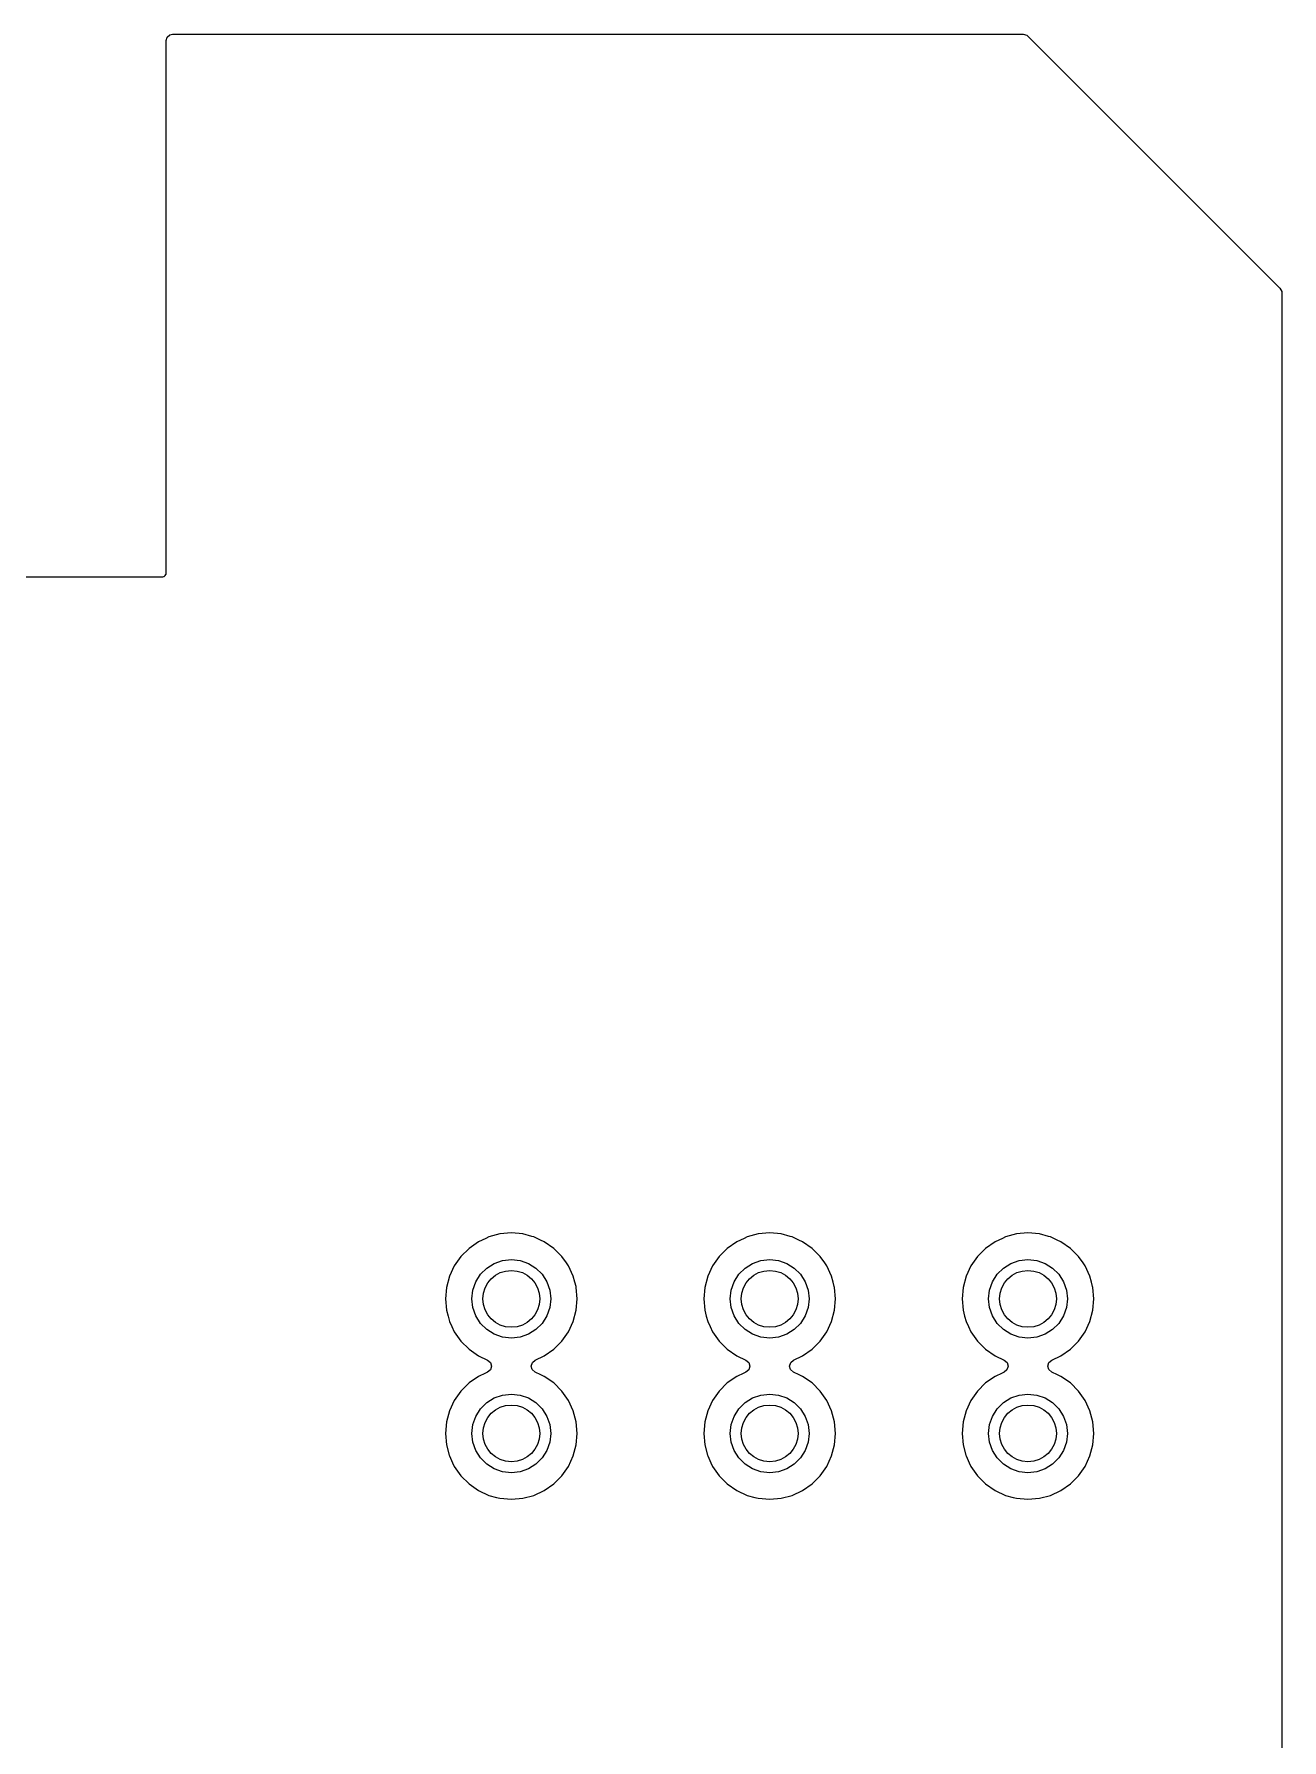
# Model space of a CAD drawing. Extents: x 4.53 to 6.71, y -5.98 to -2.05.
# Drawn here: x 5.759 to 6.71, y -3.35 to -2.05 of the extents above; entities that cross this region are included whole.
import ezdxf

# ---------------------------------------------------------------- set-up
doc = ezdxf.new("R2010")
doc.units = 0
doc.header["$MEASUREMENT"] = 0
doc.layers.add('BLACK', color=7, linetype='CONTINUOUS')

msp = doc.modelspace()

# ---------------------------------------------------------------- linework, layer by layer
at = {"layer": 'BLACK', "linetype": 'CONTINUOUS'}
for p, q in [((5.85927, -2.05518), (5.86006, -2.0525)), ((5.86006, -2.0525), (5.86217, -2.05066)), ((5.86217, -2.05066), (5.86423, -2.05022)), ((5.86423, -2.05022), (6.51246, -2.05022)), ((6.51246, -2.05022), (6.51514, -2.051)), ((6.51514, -2.051), (6.51597, -2.05167)), ((6.51597, -2.05167), (6.70817, -2.24387)), ((5.85927, -2.45994), (5.85927, -2.05518)), ((6.70817, -2.24387), (6.70951, -2.24633)), ((6.70951, -2.24633), (6.70963, -2.24738)), ((6.70963, -2.24738), (6.70963, -4.25852)), ((5.38455, -2.4636), (5.85451, -2.4636)), ((5.85451, -2.4636), (5.85537, -2.46368)), ((5.85537, -2.46368), (5.85575, -2.46375)), ((5.85575, -2.46375), (5.85613, -2.46368)), ((5.85575, -2.46375), (5.85575, -2.46374)), ((5.85575, -2.46374), (5.85575, -2.46375)), ((5.85613, -2.46368), (5.85683, -2.46362)), ((5.85683, -2.46362), (5.8575, -2.46344)), ((5.8575, -2.46344), (5.85788, -2.46337)), ((5.85788, -2.46337), (5.85812, -2.46323)), ((5.85788, -2.46337), (5.85788, -2.46337)), ((5.85812, -2.46323), (5.85833, -2.46305)), ((5.85833, -2.46305), (5.85853, -2.46272)), ((5.85833, -2.46305), (5.85833, -2.46305)), ((5.85853, -2.46272), (5.85902, -2.46201)), ((5.85902, -2.46201), (5.85927, -2.46171)), ((5.85935, -2.4608), (5.85927, -2.45994)), ((5.85927, -2.46171), (5.85937, -2.46145)), ((5.85927, -2.46171), (5.85927, -2.46171)), ((5.85941, -2.46118), (5.85935, -2.4608)), ((5.85937, -2.46145), (5.85941, -2.46118)), ((5.85941, -2.46118), (5.85941, -2.46118)), ((6.09017, -2.97532), (6.08398, -2.9815)), ((6.09734, -2.9703), (6.09017, -2.97532)), ((6.10289, -2.96771), (6.09734, -2.9703)), ((6.10527, -2.9666), (6.10289, -2.96771)), ((6.11372, -2.96433), (6.10527, -2.9666)), ((6.10527, -2.9666), (6.10527, -2.9666)), ((6.10527, -2.9666), (6.10527, -2.9666)), ((6.12244, -2.96357), (6.11372, -2.96433)), ((6.13116, -2.96433), (6.12244, -2.96357)), ((6.13811, -2.96619), (6.13116, -2.96433)), ((6.13961, -2.9666), (6.13811, -2.96619)), ((6.14477, -2.969), (6.13961, -2.9666)), ((6.14755, -2.9703), (6.14477, -2.969)), ((6.15472, -2.97532), (6.14755, -2.9703)), ((6.1609, -2.9815), (6.15472, -2.97532)), ((6.28702, -2.97532), (6.28083, -2.9815)), ((6.29419, -2.9703), (6.28702, -2.97532)), ((6.29974, -2.96771), (6.29419, -2.9703)), ((6.30212, -2.9666), (6.29974, -2.96771)), ((6.31057, -2.96433), (6.30212, -2.9666)), ((6.30212, -2.9666), (6.30212, -2.9666)), ((6.30212, -2.9666), (6.30212, -2.9666)), ((6.31929, -2.96357), (6.31057, -2.96433)), ((6.32801, -2.96433), (6.31929, -2.96357)), ((6.33496, -2.96619), (6.32801, -2.96433)), ((6.33646, -2.9666), (6.33496, -2.96619)), ((6.34162, -2.969), (6.33646, -2.9666)), ((6.3444, -2.9703), (6.34162, -2.969)), ((6.35157, -2.97532), (6.3444, -2.9703)), ((6.35775, -2.9815), (6.35157, -2.97532)), ((6.48387, -2.97532), (6.47768, -2.9815)), ((6.49104, -2.9703), (6.48387, -2.97532)), ((6.49659, -2.96771), (6.49104, -2.9703)), ((6.49897, -2.9666), (6.49659, -2.96771)), ((6.50742, -2.96433), (6.49897, -2.9666)), ((6.49897, -2.9666), (6.49897, -2.9666)), ((6.49897, -2.9666), (6.49897, -2.9666)), ((6.51614, -2.96357), (6.50742, -2.96433)), ((6.52486, -2.96433), (6.51614, -2.96357)), ((6.53181, -2.96619), (6.52486, -2.96433)), ((6.53331, -2.9666), (6.53181, -2.96619)), ((6.53847, -2.969), (6.53331, -2.9666)), ((6.54125, -2.9703), (6.53847, -2.969)), ((6.54842, -2.97532), (6.54125, -2.9703)), ((6.55461, -2.9815), (6.54842, -2.97532)), ((6.07896, -2.98867), (6.07526, -2.99661)), ((6.08398, -2.9815), (6.07896, -2.98867)), ((6.10374, -2.99032), (6.10942, -2.98675)), ((6.10942, -2.98675), (6.11577, -2.98453)), ((6.11577, -2.98453), (6.12244, -2.98378)), ((6.12244, -2.98378), (6.12912, -2.98453)), ((6.12912, -2.98453), (6.13546, -2.98675)), ((6.13546, -2.98675), (6.14115, -2.99032)), ((6.16437, -2.98646), (6.1609, -2.9815)), ((6.16592, -2.98867), (6.16437, -2.98646)), ((6.16962, -2.99661), (6.16592, -2.98867)), ((6.27581, -2.98867), (6.27211, -2.99661)), ((6.28083, -2.9815), (6.27581, -2.98867)), ((6.30059, -2.99032), (6.30627, -2.98675)), ((6.30627, -2.98675), (6.31262, -2.98453)), ((6.31262, -2.98453), (6.31929, -2.98378)), ((6.31929, -2.98378), (6.32597, -2.98453)), ((6.32597, -2.98453), (6.33231, -2.98675)), ((6.33231, -2.98675), (6.338, -2.99032)), ((6.36122, -2.98646), (6.35775, -2.9815)), ((6.36278, -2.98867), (6.36122, -2.98646)), ((6.36647, -2.99661), (6.36278, -2.98867)), ((6.47266, -2.98867), (6.46896, -2.99661)), ((6.47768, -2.9815), (6.47266, -2.98867)), ((6.49744, -2.99032), (6.50313, -2.98675)), ((6.50313, -2.98675), (6.50947, -2.98453)), ((6.50947, -2.98453), (6.51614, -2.98378)), ((6.51614, -2.98378), (6.52282, -2.98453)), ((6.52282, -2.98453), (6.52916, -2.98675)), ((6.52916, -2.98675), (6.53485, -2.99032)), ((6.55807, -2.98646), (6.55461, -2.9815)), ((6.55963, -2.98867), (6.55807, -2.98646)), ((6.56332, -2.99661), (6.55963, -2.98867)), ((6.07526, -2.99661), (6.07299, -3.00506)), ((6.09319, -3.0071), (6.09541, -3.00076)), ((6.09541, -3.00076), (6.09899, -2.99507)), ((6.09899, -2.99507), (6.10374, -2.99032)), ((6.14115, -2.99032), (6.1459, -2.99507)), ((6.1459, -2.99507), (6.14947, -3.00076)), ((6.14947, -3.00076), (6.15169, -3.0071)), ((6.17079, -3.00096), (6.16962, -2.99661)), ((6.1717, -3.00435), (6.17079, -3.00096)), ((6.27211, -2.99661), (6.26984, -3.00506)), ((6.29004, -3.0071), (6.29226, -3.00076)), ((6.29226, -3.00076), (6.29584, -2.99507)), ((6.29584, -2.99507), (6.30059, -2.99032)), ((6.338, -2.99032), (6.34275, -2.99507)), ((6.34275, -2.99507), (6.34632, -3.00076)), ((6.34632, -3.00076), (6.34854, -3.0071)), ((6.36764, -3.00096), (6.36647, -2.99661)), ((6.36855, -3.00435), (6.36764, -3.00096)), ((6.46896, -2.99661), (6.46669, -3.00506)), ((6.48689, -3.0071), (6.48911, -3.00076)), ((6.48911, -3.00076), (6.49269, -2.99507)), ((6.49269, -2.99507), (6.49744, -2.99032)), ((6.53485, -2.99032), (6.5396, -2.99507)), ((6.5396, -2.99507), (6.54317, -3.00076)), ((6.54317, -3.00076), (6.54539, -3.0071)), ((6.56449, -3.00096), (6.56332, -2.99661)), ((6.5654, -3.00435), (6.56449, -3.00096)), ((6.07299, -3.00506), (6.07223, -3.01378)), ((6.07223, -3.01378), (6.07299, -3.0225)), ((6.09244, -3.01378), (6.09319, -3.0071)), ((6.09319, -3.02046), (6.09244, -3.01378)), ((6.15169, -3.0071), (6.15244, -3.01378)), ((6.15244, -3.01378), (6.15169, -3.02046)), ((6.17189, -3.00506), (6.1717, -3.00435)), ((6.17265, -3.01378), (6.17189, -3.00506)), ((6.17189, -3.0225), (6.17265, -3.01378)), ((6.26984, -3.00506), (6.26908, -3.01378)), ((6.26908, -3.01378), (6.26984, -3.0225)), ((6.28929, -3.01378), (6.29004, -3.0071)), ((6.29004, -3.02046), (6.28929, -3.01378)), ((6.34854, -3.0071), (6.34929, -3.01378)), ((6.34929, -3.01378), (6.34854, -3.02046)), ((6.36874, -3.00506), (6.36855, -3.00435)), ((6.3695, -3.01378), (6.36874, -3.00506)), ((6.36874, -3.0225), (6.3695, -3.01378)), ((6.46669, -3.00506), (6.46593, -3.01378)), ((6.46593, -3.01378), (6.46669, -3.0225)), ((6.48614, -3.01378), (6.48689, -3.0071)), ((6.48689, -3.02046), (6.48614, -3.01378)), ((6.54539, -3.0071), (6.54614, -3.01378)), ((6.54614, -3.01378), (6.54539, -3.02046)), ((6.56559, -3.00506), (6.5654, -3.00435)), ((6.56635, -3.01378), (6.56559, -3.00506)), ((6.56559, -3.0225), (6.56635, -3.01378)), ((6.07299, -3.0225), (6.07416, -3.02685)), ((6.07416, -3.02685), (6.07526, -3.03095)), ((6.09541, -3.0268), (6.09319, -3.02046)), ((6.09899, -3.03248), (6.09541, -3.0268)), ((6.14947, -3.0268), (6.1459, -3.03248)), ((6.15169, -3.02046), (6.14947, -3.0268)), ((6.16962, -3.03095), (6.17189, -3.0225)), ((6.26984, -3.0225), (6.27101, -3.02685)), ((6.27101, -3.02685), (6.27211, -3.03095)), ((6.29226, -3.0268), (6.29004, -3.02046)), ((6.29584, -3.03248), (6.29226, -3.0268)), ((6.34632, -3.0268), (6.34275, -3.03248)), ((6.34854, -3.02046), (6.34632, -3.0268)), ((6.36647, -3.03095), (6.36874, -3.0225)), ((6.46669, -3.0225), (6.46786, -3.02685)), ((6.46786, -3.02685), (6.46896, -3.03095)), ((6.48911, -3.0268), (6.48689, -3.02046)), ((6.49269, -3.03248), (6.48911, -3.0268)), ((6.54317, -3.0268), (6.5396, -3.03248)), ((6.54539, -3.02046), (6.54317, -3.0268)), ((6.56332, -3.03095), (6.56559, -3.0225)), ((6.07526, -3.03095), (6.07704, -3.03478)), ((6.07704, -3.03478), (6.07896, -3.03888)), ((6.07896, -3.03888), (6.08398, -3.04605)), ((6.10374, -3.03723), (6.09899, -3.03248)), ((6.10942, -3.04081), (6.10374, -3.03723)), ((6.11577, -3.04303), (6.10942, -3.04081)), ((6.13546, -3.04081), (6.12912, -3.04303)), ((6.14115, -3.03723), (6.13546, -3.04081)), ((6.1459, -3.03248), (6.14115, -3.03723)), ((6.1609, -3.04605), (6.16592, -3.03888)), ((6.16592, -3.03888), (6.16962, -3.03095)), ((6.27211, -3.03095), (6.2739, -3.03478)), ((6.2739, -3.03478), (6.27581, -3.03888)), ((6.27581, -3.03888), (6.28083, -3.04605)), ((6.30059, -3.03723), (6.29584, -3.03248)), ((6.30627, -3.04081), (6.30059, -3.03723)), ((6.31262, -3.04303), (6.30627, -3.04081)), ((6.33231, -3.04081), (6.32597, -3.04303)), ((6.338, -3.03723), (6.33231, -3.04081)), ((6.34275, -3.03248), (6.338, -3.03723)), ((6.35776, -3.04605), (6.36278, -3.03888)), ((6.36278, -3.03888), (6.36647, -3.03095)), ((6.46896, -3.03095), (6.47075, -3.03478)), ((6.47075, -3.03478), (6.47266, -3.03888)), ((6.47266, -3.03888), (6.47768, -3.04605)), ((6.49744, -3.03723), (6.49269, -3.03248)), ((6.50313, -3.04081), (6.49744, -3.03723)), ((6.50947, -3.04303), (6.50313, -3.04081)), ((6.52916, -3.04081), (6.52282, -3.04303)), ((6.53485, -3.03723), (6.52916, -3.04081)), ((6.5396, -3.03248), (6.53485, -3.03723)), ((6.55461, -3.04605), (6.55963, -3.03888)), ((6.55963, -3.03888), (6.56332, -3.03095)), ((6.08398, -3.04605), (6.09017, -3.05224)), ((6.09017, -3.05224), (6.09734, -3.05726)), ((6.12244, -3.04378), (6.11577, -3.04303)), ((6.12912, -3.04303), (6.12244, -3.04378)), ((6.14755, -3.05726), (6.15472, -3.05224)), ((6.15472, -3.05224), (6.1609, -3.04605)), ((6.28083, -3.04605), (6.28702, -3.05224)), ((6.28702, -3.05224), (6.29419, -3.05726)), ((6.31929, -3.04378), (6.31262, -3.04303)), ((6.32597, -3.04303), (6.31929, -3.04378)), ((6.3444, -3.05726), (6.35157, -3.05224)), ((6.35157, -3.05224), (6.35776, -3.04605)), ((6.47768, -3.04605), (6.48387, -3.05224)), ((6.48387, -3.05224), (6.49104, -3.05726)), ((6.51614, -3.04378), (6.50947, -3.04303)), ((6.52282, -3.04303), (6.51614, -3.04378)), ((6.54125, -3.05726), (6.54842, -3.05224)), ((6.54842, -3.05224), (6.55461, -3.04605)), ((6.09734, -3.05726), (6.09734, -3.05726)), ((6.09734, -3.05726), (6.09734, -3.05726)), ((6.09734, -3.05726), (6.10438, -3.06055)), ((6.10438, -3.06055), (6.10647, -3.06239)), ((6.10724, -3.06508), (6.10643, -3.06776)), ((6.10647, -3.06239), (6.10724, -3.06508)), ((6.13764, -3.065), (6.13845, -3.06233)), ((6.13841, -3.06769), (6.13764, -3.065)), ((6.13845, -3.06233), (6.1405, -3.06055)), ((6.1405, -3.06055), (6.14755, -3.05726)), ((6.29419, -3.05726), (6.29419, -3.05726)), ((6.29419, -3.05726), (6.29419, -3.05726)), ((6.29419, -3.05726), (6.30123, -3.06055)), ((6.30123, -3.06055), (6.30333, -3.06239)), ((6.30409, -3.06508), (6.30328, -3.06776)), ((6.30333, -3.06239), (6.30409, -3.06508)), ((6.33449, -3.065), (6.3353, -3.06233)), ((6.33526, -3.06769), (6.33449, -3.065)), ((6.3353, -3.06233), (6.33736, -3.06055)), ((6.33736, -3.06055), (6.3444, -3.05726)), ((6.49104, -3.05726), (6.49104, -3.05726)), ((6.49104, -3.05726), (6.49104, -3.05726)), ((6.49104, -3.05726), (6.49808, -3.06055)), ((6.49808, -3.06055), (6.50018, -3.06239)), ((6.50094, -3.06508), (6.50013, -3.06776)), ((6.50018, -3.06239), (6.50094, -3.06508)), ((6.53134, -3.065), (6.53215, -3.06233)), ((6.53211, -3.06769), (6.53134, -3.065)), ((6.53215, -3.06233), (6.53421, -3.06055)), ((6.53421, -3.06055), (6.54125, -3.05726)), ((6.09017, -3.07784), (6.08398, -3.08403)), ((6.09734, -3.07282), (6.09017, -3.07784)), ((6.10273, -3.07031), (6.09734, -3.07282)), ((6.10438, -3.06954), (6.10273, -3.07031)), ((6.10643, -3.06776), (6.10438, -3.06954)), ((6.1405, -3.06954), (6.13841, -3.06769)), ((6.14496, -3.07162), (6.1405, -3.06954)), ((6.14755, -3.07282), (6.14496, -3.07162)), ((6.15472, -3.07784), (6.14755, -3.07282)), ((6.1609, -3.08403), (6.15472, -3.07784)), ((6.28702, -3.07784), (6.28083, -3.08403)), ((6.29419, -3.07282), (6.28702, -3.07784)), ((6.29958, -3.07031), (6.29419, -3.07282)), ((6.30123, -3.06954), (6.29958, -3.07031)), ((6.30328, -3.06776), (6.30123, -3.06954)), ((6.33736, -3.06954), (6.33526, -3.06769)), ((6.34181, -3.07162), (6.33736, -3.06954)), ((6.3444, -3.07282), (6.34181, -3.07162)), ((6.35157, -3.07784), (6.3444, -3.07282)), ((6.35775, -3.08403), (6.35157, -3.07784)), ((6.48387, -3.07784), (6.47768, -3.08403)), ((6.49104, -3.07282), (6.48387, -3.07784)), ((6.49643, -3.07031), (6.49104, -3.07282)), ((6.49808, -3.06954), (6.49643, -3.07031)), ((6.50013, -3.06776), (6.49808, -3.06954)), ((6.53421, -3.06954), (6.53211, -3.06769)), ((6.53866, -3.07162), (6.53421, -3.06954)), ((6.54125, -3.07282), (6.53866, -3.07162)), ((6.54842, -3.07784), (6.54125, -3.07282)), ((6.55461, -3.08403), (6.54842, -3.07784)), ((6.07896, -3.0912), (6.07526, -3.09913)), ((6.08398, -3.08403), (6.07896, -3.0912)), ((6.09899, -3.0976), (6.10374, -3.09285)), ((6.10374, -3.09285), (6.10942, -3.08928)), ((6.10942, -3.08928), (6.11577, -3.08706)), ((6.11577, -3.08706), (6.12244, -3.08631)), ((6.12244, -3.08631), (6.12912, -3.08706)), ((6.12912, -3.08706), (6.13546, -3.08928)), ((6.13546, -3.08928), (6.14115, -3.09285)), ((6.14115, -3.09285), (6.1459, -3.0976)), ((6.16592, -3.0912), (6.1609, -3.08403)), ((6.1609, -3.08403), (6.1609, -3.08403)), ((6.1609, -3.08403), (6.1609, -3.08403)), ((6.16962, -3.09913), (6.16592, -3.0912)), ((6.27581, -3.0912), (6.27211, -3.09913)), ((6.28083, -3.08403), (6.27581, -3.0912)), ((6.29584, -3.0976), (6.30059, -3.09285)), ((6.30059, -3.09285), (6.30627, -3.08928)), ((6.30627, -3.08928), (6.31262, -3.08706)), ((6.31262, -3.08706), (6.31929, -3.08631)), ((6.31929, -3.08631), (6.32597, -3.08706)), ((6.32597, -3.08706), (6.33231, -3.08928)), ((6.33231, -3.08928), (6.338, -3.09285)), ((6.338, -3.09285), (6.34275, -3.0976)), ((6.35776, -3.08403), (6.35775, -3.08403)), ((6.35775, -3.08403), (6.35775, -3.08403)), ((6.36278, -3.0912), (6.35776, -3.08403)), ((6.36647, -3.09913), (6.36278, -3.0912)), ((6.47266, -3.0912), (6.46896, -3.09913)), ((6.47768, -3.08403), (6.47266, -3.0912)), ((6.49269, -3.0976), (6.49744, -3.09285)), ((6.49744, -3.09285), (6.50313, -3.08928)), ((6.50313, -3.08928), (6.50947, -3.08706)), ((6.50947, -3.08706), (6.51614, -3.08631)), ((6.51614, -3.08631), (6.52282, -3.08706)), ((6.52282, -3.08706), (6.52916, -3.08928)), ((6.52916, -3.08928), (6.53485, -3.09285)), ((6.53485, -3.09285), (6.5396, -3.0976)), ((6.55963, -3.0912), (6.55461, -3.08403)), ((6.55461, -3.08403), (6.55461, -3.08403)), ((6.55461, -3.08403), (6.55461, -3.08403)), ((6.56332, -3.09913), (6.55963, -3.0912)), ((6.07526, -3.09913), (6.07299, -3.10759)), ((6.09319, -3.10963), (6.09541, -3.10329)), ((6.09541, -3.10329), (6.09899, -3.0976)), ((6.1459, -3.0976), (6.14947, -3.10329)), ((6.14947, -3.10329), (6.15169, -3.10963)), ((6.17189, -3.10759), (6.16962, -3.09913)), ((6.27211, -3.09913), (6.26984, -3.10759)), ((6.29004, -3.10963), (6.29226, -3.10329)), ((6.29226, -3.10329), (6.29584, -3.0976)), ((6.34275, -3.0976), (6.34632, -3.10329)), ((6.34632, -3.10329), (6.34854, -3.10963)), ((6.36874, -3.10759), (6.36647, -3.09913)), ((6.46896, -3.09913), (6.46669, -3.10759)), ((6.48689, -3.10963), (6.48911, -3.10329)), ((6.48911, -3.10329), (6.49269, -3.0976)), ((6.5396, -3.0976), (6.54317, -3.10329)), ((6.54317, -3.10329), (6.54539, -3.10963)), ((6.56559, -3.10759), (6.56332, -3.09913)), ((6.07299, -3.10759), (6.07223, -3.11631)), ((6.07223, -3.11631), (6.07299, -3.12502)), ((6.09244, -3.11631), (6.09319, -3.10963)), ((6.09319, -3.12298), (6.09244, -3.11631)), ((6.15169, -3.10963), (6.15244, -3.11631)), ((6.15244, -3.11631), (6.15169, -3.12298)), ((6.17265, -3.11631), (6.17189, -3.10759)), ((6.17189, -3.12502), (6.17265, -3.11631)), ((6.17265, -3.11631), (6.17265, -3.11631)), ((6.26984, -3.10759), (6.26908, -3.11631)), ((6.26908, -3.11631), (6.26984, -3.12502)), ((6.28929, -3.11631), (6.29004, -3.10963)), ((6.29004, -3.12298), (6.28929, -3.11631)), ((6.34854, -3.10963), (6.34929, -3.11631)), ((6.34929, -3.11631), (6.34854, -3.12298)), ((6.3695, -3.11631), (6.36874, -3.10759)), ((6.36874, -3.12502), (6.3695, -3.11631)), ((6.3695, -3.11631), (6.3695, -3.11631)), ((6.46669, -3.10759), (6.46593, -3.11631)), ((6.46593, -3.11631), (6.46669, -3.12502)), ((6.48614, -3.11631), (6.48689, -3.10963)), ((6.48689, -3.12298), (6.48614, -3.11631)), ((6.54539, -3.10963), (6.54614, -3.11631)), ((6.54614, -3.11631), (6.54539, -3.12298)), ((6.56635, -3.11631), (6.56559, -3.10759)), ((6.56559, -3.12502), (6.56635, -3.11631)), ((6.07299, -3.12502), (6.07512, -3.13295)), ((6.09541, -3.12932), (6.09319, -3.12298)), ((6.09899, -3.13501), (6.09541, -3.12932)), ((6.14947, -3.12932), (6.1459, -3.13501)), ((6.15169, -3.12298), (6.14947, -3.12932)), ((6.16962, -3.13348), (6.17189, -3.12502)), ((6.26984, -3.12502), (6.27197, -3.13295)), ((6.29226, -3.12932), (6.29004, -3.12298)), ((6.29584, -3.13501), (6.29226, -3.12932)), ((6.34632, -3.12932), (6.34275, -3.13501)), ((6.34854, -3.12298), (6.34632, -3.12932)), ((6.36647, -3.13348), (6.36874, -3.12502)), ((6.46669, -3.12502), (6.46882, -3.13295)), ((6.48911, -3.12932), (6.48689, -3.12298)), ((6.49269, -3.13501), (6.48911, -3.12932)), ((6.54317, -3.12932), (6.5396, -3.13501)), ((6.54539, -3.12298), (6.54317, -3.12932)), ((6.56332, -3.13348), (6.56559, -3.12502)), ((6.07512, -3.13295), (6.07526, -3.13348)), ((6.07526, -3.13348), (6.07766, -3.13863)), ((6.07766, -3.13863), (6.07896, -3.14141)), ((6.07896, -3.14141), (6.08398, -3.14858)), ((6.10374, -3.13976), (6.09899, -3.13501)), ((6.10942, -3.14333), (6.10374, -3.13976)), ((6.11577, -3.14555), (6.10942, -3.14333)), ((6.13546, -3.14333), (6.12912, -3.14555)), ((6.14115, -3.13976), (6.13546, -3.14333)), ((6.1459, -3.13501), (6.14115, -3.13976)), ((6.1609, -3.14858), (6.16592, -3.14141)), ((6.16592, -3.14141), (6.16962, -3.13348)), ((6.27197, -3.13295), (6.27211, -3.13348)), ((6.27211, -3.13348), (6.27451, -3.13863)), ((6.27451, -3.13863), (6.27581, -3.14141)), ((6.27581, -3.14141), (6.28083, -3.14858)), ((6.30059, -3.13976), (6.29584, -3.13501)), ((6.30627, -3.14333), (6.30059, -3.13976)), ((6.31262, -3.14555), (6.30627, -3.14333)), ((6.33231, -3.14333), (6.32597, -3.14555)), ((6.338, -3.13976), (6.33231, -3.14333)), ((6.34275, -3.13501), (6.338, -3.13976)), ((6.35776, -3.14858), (6.36278, -3.14141)), ((6.36278, -3.14141), (6.36647, -3.13348)), ((6.46882, -3.13295), (6.46896, -3.13348)), ((6.46896, -3.13348), (6.47136, -3.13863)), ((6.47136, -3.13863), (6.47266, -3.14141)), ((6.47266, -3.14141), (6.47768, -3.14858)), ((6.49744, -3.13976), (6.49269, -3.13501)), ((6.50313, -3.14333), (6.49744, -3.13976)), ((6.50947, -3.14555), (6.50313, -3.14333)), ((6.52916, -3.14333), (6.52282, -3.14555)), ((6.53485, -3.13976), (6.52916, -3.14333)), ((6.5396, -3.13501), (6.53485, -3.13976)), ((6.55461, -3.14858), (6.55963, -3.14141)), ((6.55963, -3.14141), (6.56332, -3.13348)), ((6.08398, -3.14858), (6.09017, -3.15477)), ((6.09017, -3.15477), (6.09734, -3.15979)), ((6.12244, -3.14631), (6.11577, -3.14555)), ((6.12912, -3.14555), (6.12244, -3.14631)), ((6.14755, -3.15979), (6.15472, -3.15477)), ((6.15472, -3.15477), (6.1609, -3.14858)), ((6.28083, -3.14858), (6.28702, -3.15477)), ((6.28702, -3.15477), (6.29419, -3.15979)), ((6.31929, -3.14631), (6.31262, -3.14555)), ((6.32597, -3.14555), (6.31929, -3.14631)), ((6.3444, -3.15979), (6.35157, -3.15477)), ((6.35157, -3.15477), (6.35776, -3.14858)), ((6.47768, -3.14858), (6.48387, -3.15477)), ((6.48387, -3.15477), (6.49104, -3.15979)), ((6.51614, -3.14631), (6.50947, -3.14555)), ((6.52282, -3.14555), (6.51614, -3.14631)), ((6.54125, -3.15979), (6.54842, -3.15477)), ((6.54842, -3.15477), (6.55461, -3.14858)), ((6.09734, -3.15979), (6.09734, -3.15979)), ((6.09734, -3.15979), (6.09734, -3.15979)), ((6.09734, -3.15979), (6.10527, -3.16349)), ((6.10527, -3.16349), (6.11121, -3.16508)), ((6.11121, -3.16508), (6.11372, -3.16575)), ((6.11372, -3.16575), (6.11372, -3.16575)), ((6.11372, -3.16575), (6.11372, -3.16575)), ((6.11372, -3.16575), (6.12244, -3.16652)), ((6.12244, -3.16652), (6.13116, -3.16575)), ((6.13116, -3.16575), (6.13961, -3.16349)), ((6.13961, -3.16349), (6.14755, -3.15979)), ((6.29419, -3.15979), (6.29419, -3.15979)), ((6.29419, -3.15979), (6.29419, -3.15979)), ((6.29419, -3.15979), (6.30212, -3.16349)), ((6.30212, -3.16349), (6.30806, -3.16508)), ((6.30806, -3.16508), (6.31057, -3.16575)), ((6.31057, -3.16575), (6.31057, -3.16575)), ((6.31057, -3.16575), (6.31057, -3.16575)), ((6.31057, -3.16575), (6.31929, -3.16652)), ((6.31929, -3.16652), (6.32801, -3.16575)), ((6.32801, -3.16575), (6.33646, -3.16349)), ((6.33646, -3.16349), (6.3444, -3.15979)), ((6.49104, -3.15979), (6.49104, -3.15979)), ((6.49104, -3.15979), (6.49104, -3.15979)), ((6.49104, -3.15979), (6.49897, -3.16349)), ((6.49897, -3.16349), (6.50491, -3.16508)), ((6.50491, -3.16508), (6.50742, -3.16575)), ((6.50742, -3.16575), (6.50742, -3.16575)), ((6.50742, -3.16575), (6.50742, -3.16575)), ((6.50742, -3.16575), (6.51614, -3.16652)), ((6.51614, -3.16652), (6.52486, -3.16575)), ((6.52486, -3.16575), (6.53331, -3.16349)), ((6.53331, -3.16349), (6.54125, -3.15979))]:
    msp.add_line(p, q, dxfattribs=at)
at = {"layer": 'BLACK'}
for centre in [(6.12244, -3.01378), (6.31929, -3.01378), (6.51614, -3.01378), (6.12244, -3.11631), (6.31929, -3.11631), (6.51614, -3.11631)]:
    msp.add_circle(centre, 0.02165, dxfattribs=at)

doc.saveas('drawing.dxf')
